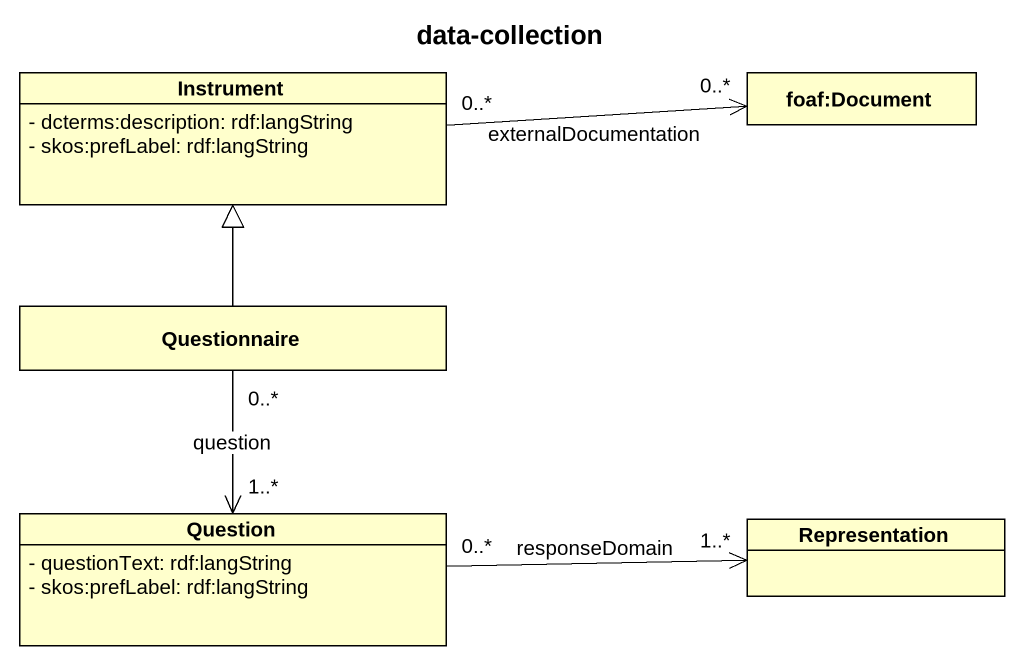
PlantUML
@startuml
title data-collection
hide circle
hide empty members
skinparam classAttributeIconSize 0
class Instrument {
  - dcterms:description: rdf:langString
  - skos:prefLabel: rdf:langString
}
class "foaf:Document" as foaf_Document
class Questionnaire
class Question {
  - questionText: rdf:langString
  - skos:prefLabel: rdf:langString
}
class Representation
Instrument "0..*" -right-> "0..*" foaf_Document : externalDocumentation
Questionnaire -up-|> Instrument
Questionnaire "0..*" --> "1..*" Question : question
Question "0..*" -right-> "1..*" Representation : responseDomain
@enduml
